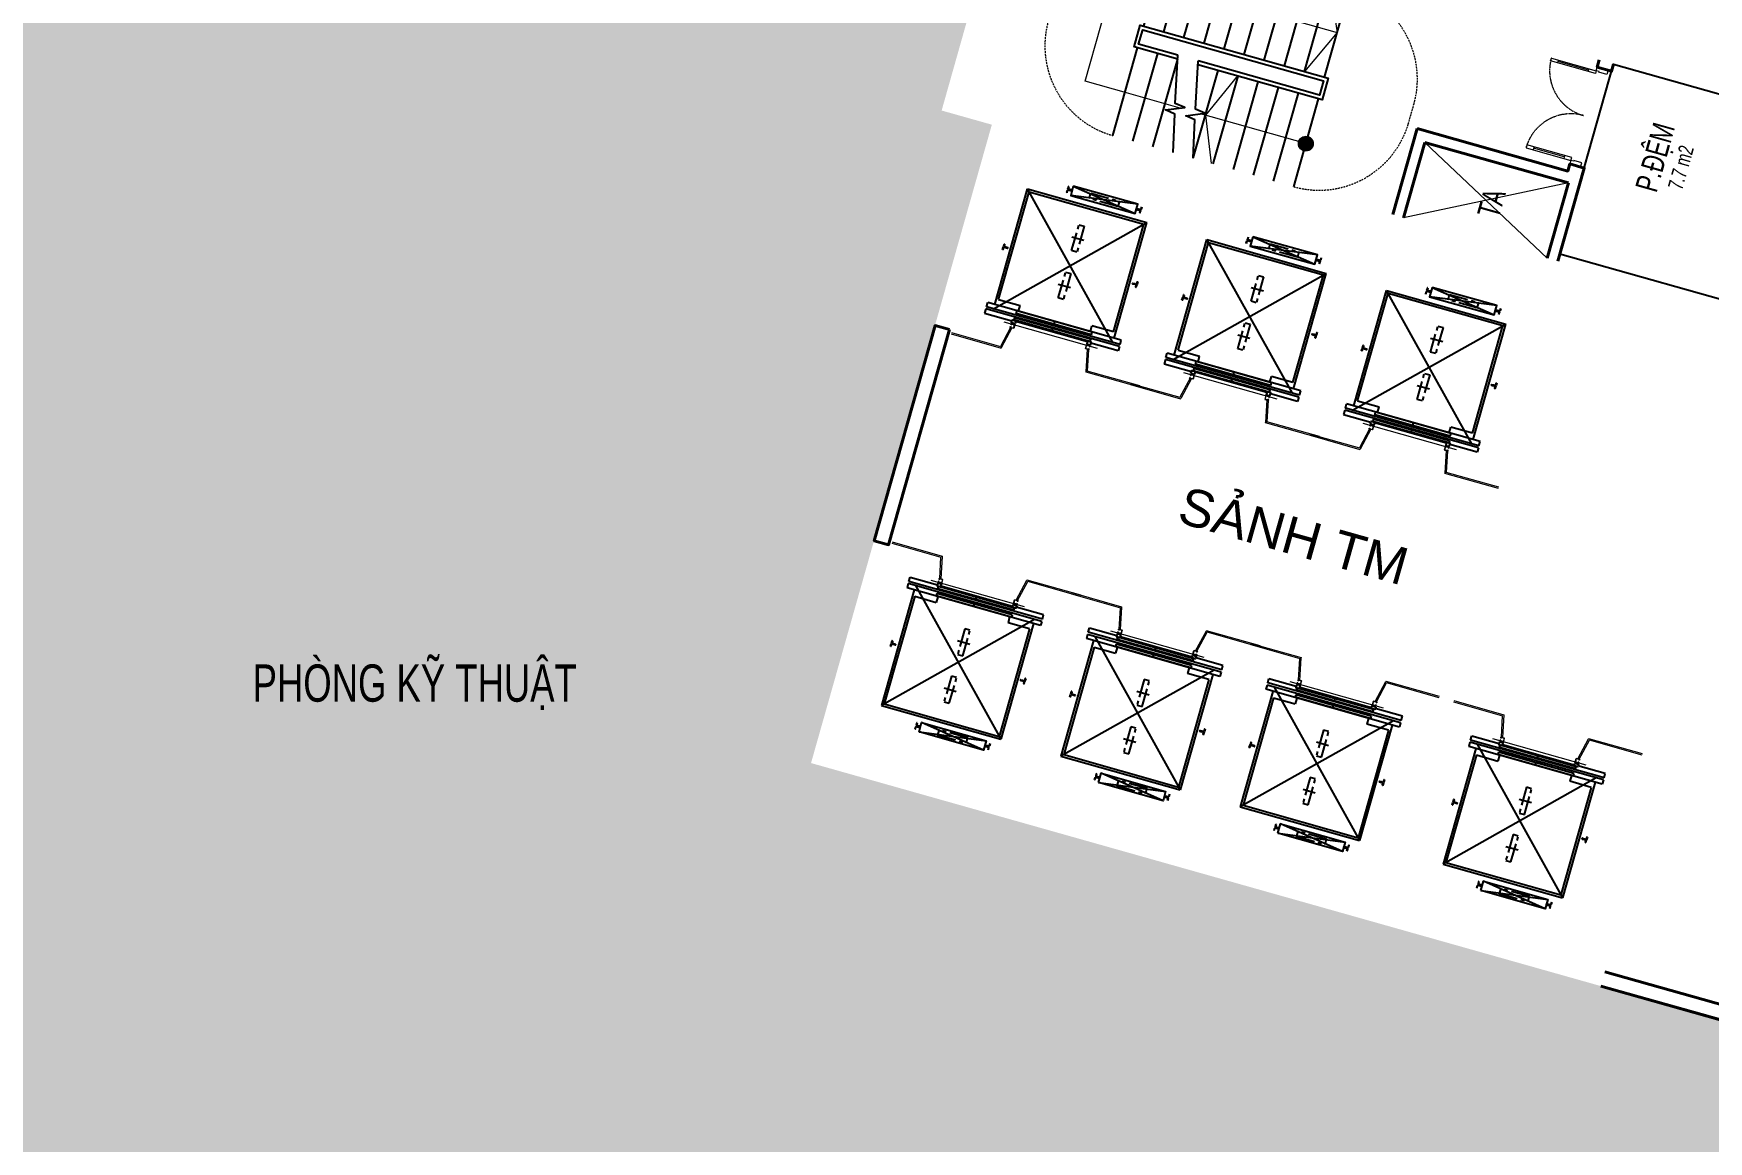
# Model space of a CAD drawing. Header units: millimetres. Extents: x -1534340 to 1713810, y -1348191 to 1114081.
# Drawn here: x 996635 to 1019091, y 85032 to 99896 of the extents above; entities that cross this region are included whole.
import ezdxf
from ezdxf.enums import TextEntityAlignment as Align

# ---------------------------------------------------------------- set-up
doc = ezdxf.new("R2010")
doc.units = ezdxf.units.MM
doc.header["$LTSCALE"] = 100
for name, pattern in [('CENTERX2', [4, 2.5, -0.5, 0.5, -0.5]), ('HIDDEN', [0.375, 0.25, -0.125]), ('HIDDEN2', [0.1875, 0.125, -0.0625]), ('PHANTOMX2', [5, 2.5, -0.5, 0.5, -0.5, 0.5, -0.5]), ('Xref_ST_MBDV Cot vach 30.7.2022$0$DASHDOT', [1, 0.5, -0.25, 0, -0.25])]:
    doc.linetypes.add(name, pattern=pattern)
for name, color, linetype in [('A-FLOR-STRS-ARROW', 8, 'Continuous'), ('ccu12-Manh', 8, 'Continuous'), ('KT-Kich thuoc', 9, 'Continuous'), ('KT-Noi that', 36, 'Continuous'), ('KT-Text', 7, 'Continuous'), ('KT-Thay', 7, 'Continuous'), ('Xref_ST_MBDV Cot vach 30.7.2022$0$Xref_ST_MBDV Cot vach 30.7.2022|Xref_ST_MBDV Cot vach 30.7.2022|Xref_ST_MBDV Cot vach 30.7.2022|Xref_ST_MBDV Cot vach 30.7.2022|A-WALL-PATT', 251, 'Continuous'), ('Xref_ST_MBDV Cot vach 30.7.2022$0$Xref_ST_MBDV Cot vach 30.7.2022|Xref_ST_MBDV Cot vach 30.7.2022|Xref_ST_MBDV Cot vach 30.7.2022|Xref_ST_MBDV Cot vach 30.7.2022|Site_plot line', 1, 'Xref_ST_MBDV Cot vach 30.7.2022$0$DASHDOT')]:
    doc.layers.add(name, color=color, linetype=linetype)
for name, color, linetype, lineweight in [('CUA', 37, 'Continuous', 13), ('KT-Net cat', 1, 'Continuous', 40), ('KT-Net manh', 251, 'Continuous', 13), ('KT-TUONG', 2, 'Continuous', 13), ('SPE-MEP-HVAC', 140, 'Continuous', 0), ('SPE-MEP-Plumbing', 90, 'Continuous', 0)]:
    doc.layers.add(name, color=color, linetype=linetype, lineweight=lineweight)
doc.styles.add('Arial', font='arial.ttf', dxfattribs={"width": 0.7})
doc.styles.add('Xref_ST_MBDV Cot vach 30.7.2022$0$Arial', font='arial.ttf', dxfattribs={"width": 0.7})

# ---------------------------------------------------------------- blocks, each defined once
blk = doc.blocks.new('BBBBEEE')
at = {"layer": 'SPE-MEP-Plumbing'}
h = blk.add_hatch(dxfattribs=at)
h.set_pattern_fill('DASH,_O', color=54, scale=2000)
h.set_pattern_definition([(0, (0, 0), (250, 250), [250, -250])])
h.paths.add_polyline_path([(295101, 82810), (273748, 88844), (265874, 95347), (270551, 101010), (271476, 100246), (282750, 113897), (291018, 107069), (289939, 107374), (289029, 104150), (289702, 103960), (287278, 95396), (306389, 89996), (304775, 84285), (301795, 85127)])
at = {"layer": 'KT-Net cat'}
blk.add_lwpolyline([(273748, 88844), (295101, 82810), (301795, 85127), (304775, 84285), (306389, 89996), (297868, 92404)], dxfattribs=at)
at = {"layer": 'SPE-MEP-Plumbing', "color": 54, "style": 'Xref_ST_MBDV Cot vach 30.7.2022$0$Arial', "width": 0.7}
blk.add_text('PHÒNG KỸ THUẬT ', height=500, dxfattribs=at).set_placement((279792, 96469), align=Align.MIDDLE_LEFT)
blk = doc.blocks.new('*U213')
for p, q in [((-1260, 525), (-1300, 525)), ((-1280, 100), (-1280, 525)), ((-90, 525), (-50, 525)), ((-70, 100), (-70, 525)), ((-1260, 100), (-1300, 100)), ((-90, 100), (-50, 100))]:
    blk.add_line(p, q)
for points in [[(-1300, 0), (-1260, 0), (-1260, 625), (-1300, 625)], [(-50, 0), (-90, 0), (-90, 625), (-50, 625)], [(-1350, -150), (-1290, -150), (-1290, -40), (-1300, -40), (-1300, 0), (-1350, 0)], [(0, -150), (-60, -150), (-60, -40), (-50, -40), (-50, 0), (0, 0)]]:
    blk.add_lwpolyline(points, close=True)
at = {"linetype": 'HIDDEN2'}
for centre, start, end in [((-1300, 0), 0, 90), ((-50, 0), 90, 180)]:
    blk.add_arc(centre, 625, start, end, dxfattribs=at)
blk = doc.blocks.new('thangggg44')
at = {"layer": 'KT-Net manh'}
h = blk.add_hatch(color=256, dxfattribs=at)
edge = h.paths.add_edge_path(flags=0)
edge.add_arc((1581, -925), 100, 450, 810)
h = blk.add_hatch(color=256, dxfattribs=at)
edge = h.paths.add_edge_path(flags=0)
edge.add_arc((1581, -925), 100, 450, 810)
blk.add_hatch(color=256, dxfattribs=at).paths.add_polyline_path([(1676, -956), (1676, -894), (1640, -844), (1581, -825), (1522, -844), (1486, -894), (1486, -956), (1522, -1006), (1581, -1025), (1640, -1006)], flags=0)
blk.add_hatch(color=256, dxfattribs=at).paths.add_polyline_path([(1676, -956), (1676, -894), (1640, -844), (1581, -825), (1522, -844), (1486, -894), (1486, -956), (1522, -1006), (1581, -1025), (1640, -1006)], flags=0)
at = {"layer": 'A-FLOR-STRS-ARROW'}
for points in [[(-100, -1525), (-218, -1023), (-352, -1002), (-113, -901), (-250, -883), (-391, -250)], [(181, -1525), (63, -1023), (-71, -1002), (168, -901), (31, -883), (-110, -250)]]:
    blk.add_lwpolyline(points, dxfattribs=at)
at = {"layer": 'KT-Net manh', "linetype": 'HIDDEN'}
for p, q in [((-2189, -300), (-2189, 0)), ((2831, -300), (2831, 0))]:
    blk.add_line(p, q, dxfattribs=at)
at = {"layer": 'KT-Net manh'}
blk.add_line((1522, -1006), (1581, -1025), dxfattribs=at)
blk.add_line((1522, -1006), (1581, -1025), dxfattribs=at)
for points in [[(1301, 1225), (1581, 625), (1301, 0)], [(-170, -925), (-819, -925), (-919, -925), (-1494, -925), (-1494, 625), (1581, 625)], [(452, -300), (181, -925), (431, -1525)], [(1581, -925), (111, -925)]]:
    blk.add_lwpolyline(points, dxfattribs=at)
blk.add_circle((1581, -925), 100, dxfattribs=at)
blk.add_circle((1581, -925), 100, dxfattribs=at)
at = {"layer": 'KT-Net manh', "linetype": 'HIDDEN'}
for centre, start, end in [((-939, -25), 90.0017, 179.9856), ((1581, -25), 0.0144, 89.9983), ((-939, -275), 180.0144, 269.9983), ((1581, -275), 270.0017, 359.9856)]:
    blk.add_arc(centre, 1250, start, end, dxfattribs=at)
at = {"layer": 'KT-Thay', "extrusion": (-3.725e-11, 1.28361e-08, 1)}
for p, q in [((-939, 0), (-939, 1225)), ((-659, 0), (-659, 1225)), ((-379, 0), (-379, 1225)), ((-99, 0), (-99, 1225)), ((181, 0), (181, 1225)), ((461, 0), (461, 1225)), ((741, 0), (741, 1225)), ((1021, 0), (1021, 1225)), ((1301, 0), (1301, 1225)), ((1581, 0), (1581, 1225)), ((-939, -1525), (-939, -300)), ((-659, -1525), (-659, -300)), ((-379, -1525), (-379, -300)), ((181, -1525), (181, -300)), ((461, -1525), (461, -300)), ((741, -1525), (741, -300)), ((1021, -1525), (1021, -300)), ((1301, -1525), (1301, -300)), ((1581, -1525), (1581, -300))]:
    blk.add_line(p, q, dxfattribs=at)
at = {"layer": 'KT-Thay'}
for points in [[(-380, -300), (-989, -300), (-989, 0), (1631, 0), (1631, -300), (-99, -300)], [(-391, -250), (-939, -250), (-939, -50), (1581, -50), (1581, -250), (-110, -250)]]:
    blk.add_lwpolyline(points, dxfattribs=at)
blk = doc.blocks.new('TM KHACH CH (NT2)')
at = {"layer": 'KT-Net manh'}
for p, q in [((2832, 100), (2832, -583.1)), ((2850, 100), (2850, -595.3)), ((2500, -537.5), (2500, -1837.5)), ((2550, -644.8), (2832, -583.1)), ((2550, -663.3), (2847, -598.3)), ((2847, -595.3), (2847, -598.3)), ((2850, -595.3), (2847, -595.3)), ((2550, -1711.7), (2847, -1776.7)), ((2550, -1730.2), (2832, -1791.9)), ((2832, -2525), (2832, -1791.9)), ((2847, -1779.7), (2847, -1776.7)), ((2850, -1779.7), (2847, -1779.7)), ((2850, -2525), (2850, -1779.7))]:
    blk.add_line(p, q, dxfattribs=at)
at = {"layer": 'KT-Net manh', "ltscale": 2}
for points in [[(2510, -637.5), (2500, -637.5), (2500, -687.5), (2550, -687.5), (2550, -637.5), (2540, -637.5), (2540, -647.5), (2541.6, -647.5), (2541.6, -639.1), (2548.4, -639.1), (2548.4, -685.9), (2501.6, -685.9), (2501.6, -639.1), (2508.4, -639.1), (2508.4, -647.5), (2510, -647.5)], [(2510, -1737.5), (2500, -1737.5), (2500, -1687.5), (2550, -1687.5), (2550, -1737.5), (2540, -1737.5), (2540, -1727.5), (2541.6, -1727.5), (2541.6, -1735.9), (2548.4, -1735.9), (2548.4, -1689.1), (2501.6, -1689.1), (2501.6, -1735.9), (2508.4, -1735.9), (2508.4, -1727.5), (2510, -1727.5)]]:
    blk.add_lwpolyline(points, close=True, dxfattribs=at)
at = {"layer": 'KT-Net manh', "const_width": 2}
for points in [[(2847, -595.3), (2832, -583.1)], [(2847, -1779.7), (2832, -1791.9)]]:
    blk.add_lwpolyline(points, dxfattribs=at)
at = {"layer": 'KT-Noi that', "linetype": 'Continuous', "ltscale": 2}
for p, q in [((700, -356.5), (700, -2018.5)), ((2310, -356.5), (700, -356.5)), ((730, -387.5), (730, -1987.5)), ((2230, -387.5), (730, -387.5)), ((2230, -387.5), (2230, -687.5)), ((2310, -2117.5), (2310, -257.5)), ((2370, -257.5), (2310, -257.5)), ((2370, -2117.5), (2370, -257.5)), ((2400, -2117.5), (2400, -257.5)), ((2400, -257.5), (2460, -257.5)), ((2460, -257.5), (2460, -637.5)), ((2314, -1712.5), (2314, -662.5)), ((2348, -662.5), (2314, -662.5)), ((2348, -1712.5), (2348, -662.5)), ((2411, -1717.5), (2411, -657.5)), ((2411, -657.5), (2441.3, -657.5)), ((2441.3, -1717.5), (2441.3, -657.5)), ((2310, -687.5), (2230, -687.5)), ((2455, -1687.5), (2455, -687.5)), ((2314, -1187.5), (2348, -1187.5)), ((2411, -1187.5), (2441.3, -1187.5)), ((2230, -1987.5), (2230, -1687.5)), ((2310, -1687.5), (2230, -1687.5)), ((2348, -1712.5), (2314, -1712.5)), ((2411, -1717.5), (2441.3, -1717.5)), ((2460, -2117.5), (2460, -1737.5)), ((2310, -2018.5), (700, -2018.5)), ((2230, -1987.5), (730, -1987.5)), ((2370, -2117.5), (2310, -2117.5)), ((2400, -2117.5), (2460, -2117.5))]:
    blk.add_line(p, q, dxfattribs=at)
at = {"layer": 'KT-Noi that', "linetype": 'HIDDEN', "ltscale": 500}
for p, q in [((2370, -356.5), (700, -2018.5)), ((2370, -2018.5), (700, -356.5)), ((495, -937.5), (625, -1837.5)), ((495, -1837.5), (625, -937.5))]:
    blk.add_line(p, q, dxfattribs=at)
at = {"layer": 'KT-Noi that', "linetype": 'Continuous'}
for p, q in [((1497.5, -260.5), (1497.5, -255.5)), ((1497.5, -255.5), (1535, -255.5)), ((1500.5, -263.5), (1530, -266.6)), ((1530, -316.5), (1530, -287.5)), ((1531, -317.5), (1535, -317.5)), ((1533, -283.4), (1533, -269.6)), ((1572.5, -255.5), (1535, -255.5)), ((1539, -317.5), (1535, -317.5)), ((1537.1, -283.4), (1537.1, -269.6)), ((1540, -316.5), (1540, -287.5)), ((1569.5, -263.5), (1540.1, -266.6)), ((1572.5, -260.5), (1572.5, -255.5)), ((516.5, -877.5), (545.6, -877.5)), ((516.5, -880.7), (516.5, -877.5)), ((516.5, -880.7), (545.6, -880.7)), ((551.8, -931.3), (551.8, -886.9)), ((555, -931.3), (555, -886.9)), ((565, -931.3), (565, -886.9)), ((568.2, -931.3), (568.2, -886.9)), ((603.5, -877.5), (574.4, -877.5)), ((603.5, -880.7), (574.4, -880.7)), ((603.5, -880.7), (603.5, -877.5)), ((558, -934.3), (562, -934.3)), ((558, -937.5), (562, -937.5)), ((516.5, -1894.3), (545.6, -1894.3)), ((516.5, -1897.5), (545.6, -1897.5)), ((551.8, -1843.7), (551.8, -1888.1)), ((555, -1843.7), (555, -1888.1)), ((558, -1837.5), (562, -1837.5)), ((558, -1840.7), (562, -1840.7)), ((565, -1843.7), (565, -1888.1)), ((568.2, -1843.7), (568.2, -1888.1)), ((603.5, -1894.3), (574.4, -1894.3)), ((603.5, -1897.5), (574.4, -1897.5)), ((1497.5, -2114.5), (1497.5, -2119.5)), ((1497.5, -2119.5), (1535, -2119.5)), ((1500.5, -2111.5), (1529.9, -2108.4)), ((1530, -2058.5), (1530, -2087.5)), ((1531, -2057.5), (1535, -2057.5)), ((1532.9, -2091.6), (1532.9, -2105.4)), ((1539, -2057.5), (1535, -2057.5)), ((1572.5, -2119.5), (1535, -2119.5)), ((1537.1, -2091.6), (1537.1, -2105.4)), ((1540, -2058.5), (1540, -2087.5)), ((1569.5, -2111.5), (1540.1, -2108.4)), ((1572.5, -2114.5), (1572.5, -2119.5))]:
    blk.add_line(p, q, dxfattribs=at)
at = {"layer": 'KT-Noi that', "linetype": 'CENTERX2'}
for p, q in [((1155, -1101.5), (1155, -1270.8)), ((1815, -1101.5), (1815, -1270.8))]:
    blk.add_line(p, q, dxfattribs=at)
at = {"layer": 'KT-Noi that', "linetype": 'Continuous', "ltscale": 2}
for points in [[(2485, -637.5), (2445, -637.5), (2445, -687.5), (2485, -687.5)], [(495, -937.5), (625, -937.5), (625, -1837.5), (495, -1837.5)], [(2485, -1737.5), (2445, -1737.5), (2445, -1687.5), (2485, -1687.5)]]:
    blk.add_lwpolyline(points, close=True, dxfattribs=at)
at = {"layer": 'KT-Noi that', "linetype": 'PHANTOMX2'}
for points in [[(524, -1187.5), (524, -1587.5), (596, -1587.5), (596, -1187.5)], [(975, -1151.5), (975, -1223.5), (1335, -1223.5), (1335, -1151.5)], [(1635, -1151.5), (1635, -1223.5), (1995, -1223.5), (1995, -1151.5)]]:
    blk.add_lwpolyline(points, close=True, dxfattribs=at)
at = {"layer": 'KT-Noi that', "linetype": 'Continuous'}
for centre, radius, start, end in [((1500.5, -260.5), 3, 179.99965, 269.99965), ((1530, -269.6), 3, 359.99965, 89.99965), ((1527.7, -282.8), 5.25, 295.66937, 353.31693), ((1531, -316.5), 1, 179.99965, 269.99965), ((1540.1, -269.6), 3, 89.99965, 179.99965), ((1542.3, -282.8), 5.25, 186.68237, 244.32993), ((1539, -316.5), 1, 269.99965, 359.99965), ((1569.5, -260.5), 3, 269.99965, 359.99965), ((545.6, -886.9), 9.4, 359.99965, 89.99965), ((545.6, -886.9), 6.2, 359.99965, 89.99965), ((574.4, -886.9), 9.4, 89.99965, 179.99965), ((574.4, -886.9), 6.2, 89.99965, 179.99965), ((558, -931.3), 6.2, 179.99965, 269.99965), ((558, -931.3), 3, 179.99965, 269.99965), ((562, -931.3), 6.2, 269.99965, 359.99965), ((562, -931.3), 3, 269.99965, 359.99965), ((545.6, -1888.1), 6.2, 269.99965, 359.99965), ((545.6, -1888.1), 9.4, 269.99965, 359.99965), ((558, -1843.7), 6.2, 89.99965, 179.99965), ((558, -1843.7), 3, 89.99965, 179.99965), ((562, -1843.7), 6.2, 359.99965, 89.99965), ((562, -1843.7), 3, 359.99965, 89.99965), ((574.4, -1888.1), 9.4, 179.99965, 269.99965), ((574.4, -1888.1), 6.2, 179.99965, 269.99965), ((1500.5, -2114.5), 3, 89.99965, 179.99965), ((1529.9, -2105.4), 3, 269.99965, 359.99965), ((1531, -2058.5), 1, 89.99965, 179.99965), ((1527.7, -2092.2), 5.25, 6.68237, 64.32993), ((1542.3, -2092.2), 5.25, 115.66937, 173.31693), ((1540.1, -2105.4), 3, 179.99965, 269.99965), ((1539, -2058.5), 1, 359.99965, 89.99965), ((1569.5, -2114.5), 3, 359.99965, 89.99965)]:
    blk.add_arc(centre, radius, start, end, dxfattribs=at)
blk = doc.blocks.new('A$C1A6A5B7D')
at = {"layer": 'KT-Kich thuoc', "rotation": 74.22122041141276}
for p in [(18757, -6755), (21162, -7435), (23568, -8115), (26287, -8883)]:
    blk.add_blockref('TM KHACH CH (NT2)', p, dxfattribs=at)
at = {"layer": 'KT-Kich thuoc', "xscale": -0.9999999999999999, "rotation": 74.22122041140406}
for p in [(21095, 1521, 0), (23501, 841, 0), (25907, 161, 0)]:
    blk.add_blockref('TM KHACH CH (NT2)', p, dxfattribs=at)
blk = doc.blocks.new('Xref_ST_MBDV Cot vach 30.7.2022$0$Tuong Vay01-flat-1')
at = {"layer": 'Xref_ST_MBDV Cot vach 30.7.2022$0$Xref_ST_MBDV Cot vach 30.7.2022|Xref_ST_MBDV Cot vach 30.7.2022|Xref_ST_MBDV Cot vach 30.7.2022|Xref_ST_MBDV Cot vach 30.7.2022|A-WALL-PATT'}
h = blk.add_hatch(dxfattribs=at)
h.set_pattern_fill('ACET-2D-VATLIEU04', color=256, scale=50, pattern_type=2)
h.set_pattern_definition([(50, (-11139561.84, -1407213.45), (-225.902474, 189.5546825), [37.5, -412.5]), (355, (-11139561.84, -1407213.45), (32.127212, 367.215716), [30, -330]), (100.4514, (-11139531.95, -1407216.06), (-341.231527, -62.944187), [31.870095, -350.571056]), (46.1842, (-11139561.84, -1407113.45), (-319.180497, 306.252097), [56.25, -618.75]), (96.6356, (-11139517.37, -1407120.34), (-516.995922, -60.144022), [47.805144, -525.8565]), (351.1842, (-11139561.84, -1407113.45), (84.740774, 546.39543), [45, -495]), (21, (-11139511.84, -1407138.45), (-105.680822, 275.3079534), [37.5, -412.5]), (326, (-11139511.84, -1407138.45), (206.128805, 305.59852), [30, -330]), (71.4514, (-11139486.97, -1407155.22), (-328.963765, 110.380101), [31.870095, -350.571056]), (37.5, (-11139561.84, -1407213.45), (-78.1345294, 101.8269012), [0, -326, 0, -335, 0, -331.25]), (7.5, (-11139561.84, -1407213.45), (-23.2793464, 176.824191), [0, -191, 0, -318.5, 0, -126.25]), (327.5, (-11139673.34, -1407213.45), (71.9444175, 112.9301145), [0, -125, 0, -390, 0, -517.5000003]), (317.5, (-11139723.34, -1407213.45), (158.0205496, 172.449169), [0, -162.5, 0, -259, 0, -367.5]), (45, (-11139561.84, -1407213.45), (-150.260191, 150.260191), []), (45, (-11139561.84, -1407152.2), (-150.260191, 150.260191), [])])
h.paths.add_polyline_path([(-82665, -118500), (-81837, -121132), (-80903, -123728), (-79863, -126284), (-78720, -128795), (-77475, -131258), (-76131, -133667), (-74689, -136020), (-73153, -138312), (-71525, -140539), (-69807, -142699), (-68002, -144786), (-66114, -146798), (-64145, -148731), (-62100, -150582), (-59980, -152349), (-57790, -154027), (-55533, -155614), (-53213, -157109), (-50835, -158507), (-48401, -159807), (-45916, -161007), (-43385, -162104), (-40811, -163097), (-38198, -163985), (-35551, -164765), (-32875, -165436), (-30174, -165998), (-27451, -166448), (-24702, -166789), (-4397, -168938), (36420, -167648), (41836, -160719), (12445, -24368), (8473, -9249), (-4719, -5521), (-10557, -9947), (-34021, -27848), (-39777, -32009), (-41249, -35294), (-45787, -38574), (-49368, -38942), (-57644, -44924), (-59845, -46601), (-61969, -48362), (-64020, -50208), (-65993, -52137), (-67887, -54144), (-69696, -56226), (-71420, -58381), (-73054, -60604), (-74596, -62892), (-76043, -65242), (-77394, -67648), (-78645, -70107), (-79794, -72615), (-80841, -75168), (-81782, -77762), (-82617, -80392), (-83343, -83054), (-83961, -85743), (-84468, -88455), (-84865, -91186), (-85149, -93930), (-85321, -96684), (-85381, -99530), (-85329, -102201), (-85163, -104955), (-84886, -107701), (-84496, -110432), (-83996, -113146), (-83385, -115836)], flags=16)
h.paths.add_polyline_path([(-83625, -118781), (-82785, -121452), (-81837, -124086), (-80781, -126680), (-79621, -129228), (-78358, -131727), (-76994, -134172), (-75531, -136560), (-73973, -138886), (-72320, -141146), (-70577, -143337), (-68746, -145455), (-66829, -147497), (-64832, -149459), (-62755, -151337), (-60604, -153130), (-58382, -154833), (-56092, -156444), (-53738, -157960), (-51324, -159379), (-48854, -160699), (-46333, -161916), (-43764, -163030), (-41151, -164038), (-38500, -164938), (-35814, -165730), (-33098, -166411), (-30357, -166981), (-27595, -167438), (-24816, -167783), (-4434, -169940), (36920, -168633), (42913, -160966), (13418, -24135), (9295, -8442), (-4926, -4424), (-11163, -9151), (-34617, -27045), (-40580, -31355), (-42052, -34640), (-46156, -37607), (-49737, -37975), (-58240, -44121), (-60467, -45819), (-62623, -47605), (-64704, -49479), (-66707, -51435), (-68628, -53472), (-70465, -55586), (-72214, -57772), (-73872, -60029), (-75437, -62350), (-76905, -64734), (-78276, -67176), (-79545, -69672), (-80712, -72217), (-81774, -74808), (-82729, -77440), (-83576, -80109), (-84314, -82810), (-84940, -85539), (-85455, -88291), (-85857, -91062), (-86146, -93847), (-86321, -96642), (-86382, -99529), (-86328, -102241), (-86160, -105036), (-85879, -107821), (-85484, -110593), (-84976, -113347), (-84356, -116078)])
at = {"layer": 'Xref_ST_MBDV Cot vach 30.7.2022$0$Xref_ST_MBDV Cot vach 30.7.2022|Xref_ST_MBDV Cot vach 30.7.2022|Xref_ST_MBDV Cot vach 30.7.2022|Xref_ST_MBDV Cot vach 30.7.2022|Site_plot line', "ltscale": 5000}
blk.add_arc((-17764, -99529), 69167, 126.14636, 263.7927, dxfattribs=at)
blk = doc.blocks.new('123213')
at = {"layer": 'KT-Net cat'}
blk.add_blockref('BBBBEEE', (974890.8, 14748.7), dxfattribs=at)
at = {"layer": 'Defpoints'}
blk.add_lwpolyline([(1272207.8, 116972.6), (1272928.4, 119522.7), (1275719.1, 118734.1), (1274998.5, 116184)], close=True, dxfattribs=at)
at = {"layer": 'KT-Net cat'}
for p, q in [((1272708.7, 119480.9), (1272735.9, 119577.1)), ((1272901.2, 119426.5), (1272928.4, 119522.7)), ((1269967.2, 117501.8), (1270293.5, 118656.5)), ((1270111.6, 117461), (1270397.1, 118471.4)), ((1272321.7, 117927.6), (1270397.1, 118471.4)), ((1272036.2, 116917.1), (1272321.7, 117927.6)), ((1280082.7, 105289.5), (1272812.7, 107345.3)), ((1280028.3, 105097.1), (1272758.3, 107152.8))]:
    blk.add_line(p, q, dxfattribs=at)
for points in [[(1272928.4, 119522.7), (1272901.2, 119426.5), (1272708.7, 119480.9), (1272735.9, 119577.1)], [(1272180.6, 116876.3), (1272534.1, 118127.3), (1272341.6, 118181.7), (1272314.4, 118085.5), (1270293.5, 118656.5)]]:
    blk.add_lwpolyline(points, dxfattribs=at)
blk.add_lwpolyline([(1264024, 115959.8), (1263208.2, 113072.8), (1263015.7, 113127.2), (1263831.5, 116014.1)], close=True, dxfattribs=at)
at = {"layer": 'SPE-MEP-HVAC', "linetype": 'HIDDEN', "ltscale": 1000}
for p, q in [((1270397.1, 118471.4), (1272036.2, 116917.1)), ((1272321.7, 117927.6), (1270111.6, 117461))]:
    blk.add_line(p, q, dxfattribs=at)
blk.add_blockref('Xref_ST_MBDV Cot vach 30.7.2022$0$Tuong Vay01-flat-1', (1285020.6, 183923.2))
at = {"layer": 'CUA', "rotation": 74.22122668239332}
blk.add_blockref('*U213', (1272708.7, 119480.9), dxfattribs=at)
at = {"layer": 'KT-Kich thuoc', "rotation": 344.2212259683783}
blk.add_blockref('thangggg44', (1267532.6, 119774.4), dxfattribs=at)
at = {"layer": 'KT-TUONG'}
blk.add_blockref('A$C1A6A5B7D', (1243822.6, 117095.8), dxfattribs=at)
at = {"layer": 'KT-Text', "style": 'Arial', "width": 0.7}
for s, p in [('P.ĐỆM', (1273629, 118231.1)), ('TA', (1271435.3, 117614))]:
    blk.add_text(s, height=300, rotation=74.22123, dxfattribs=at).set_placement(p, align=Align.CENTER)
at = {"layer": 'KT-Text', "color": 1, "style": 'Arial', "width": 0.7}
blk.add_text('7.7 m2', height=200, rotation=74.22123, dxfattribs=at).set_placement((1273926.5, 118107.8), align=Align.CENTER)
at = {"layer": 'KT-Text', "style": 'Arial', "oblique": 360}
blk.add_text('SẢNH TM', height=500, rotation=344.22122, dxfattribs=at).set_placement((1268569.8, 112954.3), align=Align.CENTER)

msp = doc.modelspace()

# ---------------------------------------------------------------- block references
at = {"layer": 'ccu12-Manh'}
msp.add_blockref('123213', (-255109.6, -20035.9), dxfattribs=at)

doc.saveas('drawing.dxf')
